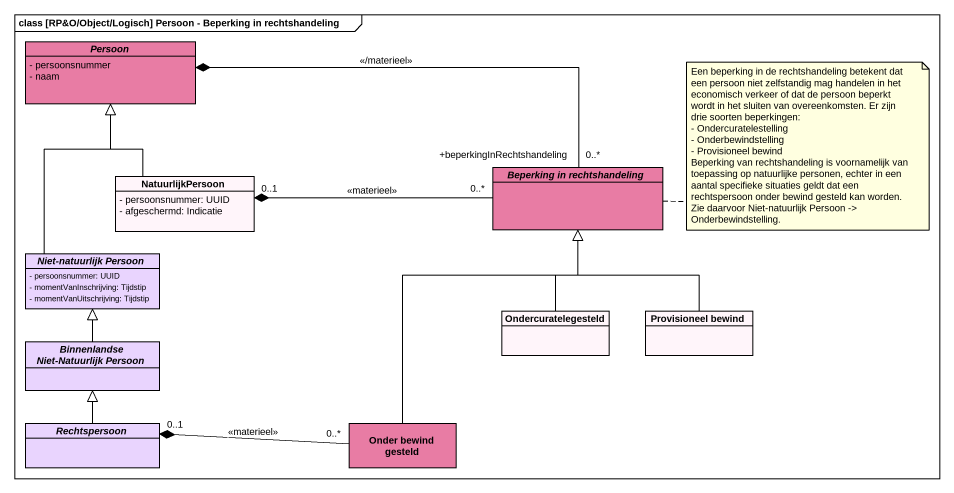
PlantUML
@startuml
mainframe class [RP&O/Object/Logisch] Persoon - Beperking in rechtshandeling
hide circle
hide empty members
skinparam classAttributeIconSize 0
abstract class Persoon #E87CA4 {
  - persoonsnummer
  - naam
}
class NatuurlijkPersoon #FFF5FA {
  - persoonsnummer: UUID
  - afgeschermd: Indicatie
}
abstract class "Beperking in rechtshandeling" as Beperking_in_rechtshandeling #E87CA4
abstract class "Niet-natuurlijk Persoon" as Niet_natuurlijk_Persoon #E9D4FE {
  - persoonsnummer: UUID
  - momentVanInschrijving: Tijdstip
  - momentVanUitschrijving: Tijdstip
}
class Ondercuratelegesteld #FFF5FA
class "Provisioneel bewind" as Provisioneel_bewind #FFF5FA
abstract class "Binnenlandse Niet-Natuurlijk Persoon" as Binnenlandse_Niet #E9D4FE
abstract class Rechtspersoon #E9D4FE
class "Onder bewind gesteld" as Onder_bewind_gesteld #E87CA4
NatuurlijkPersoon -up-|> Persoon
Beperking_in_rechtshandeling "+beperkingInRechtshandeling\n0..*" -left-* Persoon : <</materieel>>
Beperking_in_rechtshandeling "0..*" -left-* "0..1" NatuurlijkPersoon : <<materieel>>
Niet_natuurlijk_Persoon -up-|> Persoon
Ondercuratelegesteld -up-|> Beperking_in_rechtshandeling
Provisioneel_bewind -up-|> Beperking_in_rechtshandeling
Binnenlandse_Niet -up-|> Niet_natuurlijk_Persoon
Rechtspersoon -up-|> Binnenlandse_Niet
Onder_bewind_gesteld -up-|> Beperking_in_rechtshandeling
Onder_bewind_gesteld "0..*" -left-* "0..1" Rechtspersoon : <<materieel>>
note right of Beperking_in_rechtshandeling
  Een beperking in de rechtshandeling betekent dat een persoon niet zelfstandig mag handelen in het economisch verkeer of dat de persoon beperkt wordt in het sluiten van overeenkomsten. Er zijn drie soorten beperkingen:
  - Ondercuratelestelling
  - Onderbewindstelling
  - Provisioneel bewind
  Beperking van rechtshandeling is voornamelijk van toepassing op natuurlijke personen, echter in een aantal specifieke situaties geldt dat een rechtspersoon onder bewind gesteld kan worden. Zie daarvoor Niet-natuurlijk Persoon -> Onderbewindstelling.
end note
@enduml
